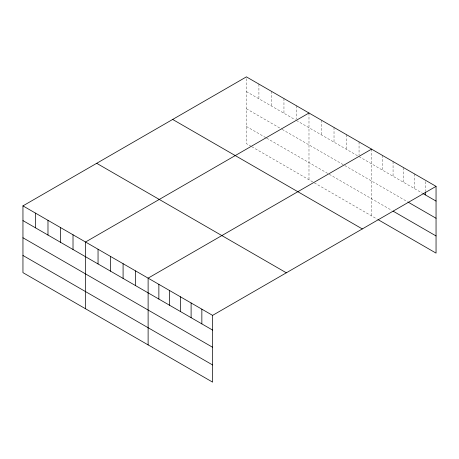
<?xml version="1.0" encoding="UTF-8"?>
<svg xmlns="http://www.w3.org/2000/svg" width="459" height="459" viewBox="0 0 459 459"><rect width="100%" height="100%" fill="white"/><g stroke="black" fill="none" stroke-linecap="round" stroke-linejoin="round"><path stroke-width="0.34" stroke-dasharray="2.29 1.72" d="M246.403 91.588L295.275 119.805M296.468 120.493L357.859 155.934M359.053 156.622L422.32 193.153M246.403 108.76L281.568 129.065M282.165 129.409L344.152 165.194M344.749 165.538L407.391 201.708M246.403 126.454L266.071 137.809M266.668 138.153L328.655 173.944M329.252 174.288L391.871 210.44M251.171 146.381L246.403 143.627L246.403 76.871M251.767 146.725L313.755 182.516M314.352 182.86L377.539 219.339M425.304 181.557L425.304 191.369M414.557 173.955L414.557 188.666M403.811 167.747L403.811 182.464M393.065 161.545L393.065 176.262M382.318 155.337L382.318 170.054M371.572 149.135L371.572 215.896M359.053 141.911L359.053 155.222M346.534 134.682L346.534 149.399M334.02 127.453L334.02 142.17M321.501 120.229L321.501 134.946M308.987 113L308.987 179.762M296.468 105.777L296.468 119.088M283.955 98.547L283.955 113.264M271.435 91.324L271.435 106.04M258.916 84.095L258.916 98.811"/><path stroke-width="0.69" d="M436.05 186.36L212.597 315.373L212.597 382.129L22.95 272.64L22.95 205.879L246.403 76.871L436.05 186.36L436.05 253.121L378.136 219.683M308.987 113L85.535 242.013L85.535 308.769M371.572 149.135L148.119 278.143L148.119 344.904M422.917 193.497L436.05 201.076M407.988 202.052L436.05 218.254M393.065 211.129L436.05 235.949M172.664 119.443L362.312 228.938M96.688 163.306L286.336 272.801M22.95 205.879L212.597 315.373M22.95 220.595L212.597 330.09M22.95 237.768L212.597 347.262M22.95 255.462L212.597 364.957M425.304 192.069L425.304 194.874M201.851 309.165L201.851 323.882M191.105 302.963L191.105 317.68M180.358 296.755L180.358 311.472M169.612 290.553L169.612 305.269M158.866 284.351L158.866 299.061M135.6 270.919L135.6 285.636M123.087 263.69L123.087 278.406M110.567 256.466L110.567 271.183M98.048 249.237L98.048 263.954M73.015 234.784L73.015 249.501M60.502 227.561L60.502 242.272M47.983 220.331L47.983 235.048M35.469 213.108L35.469 227.819"/></g></svg>
